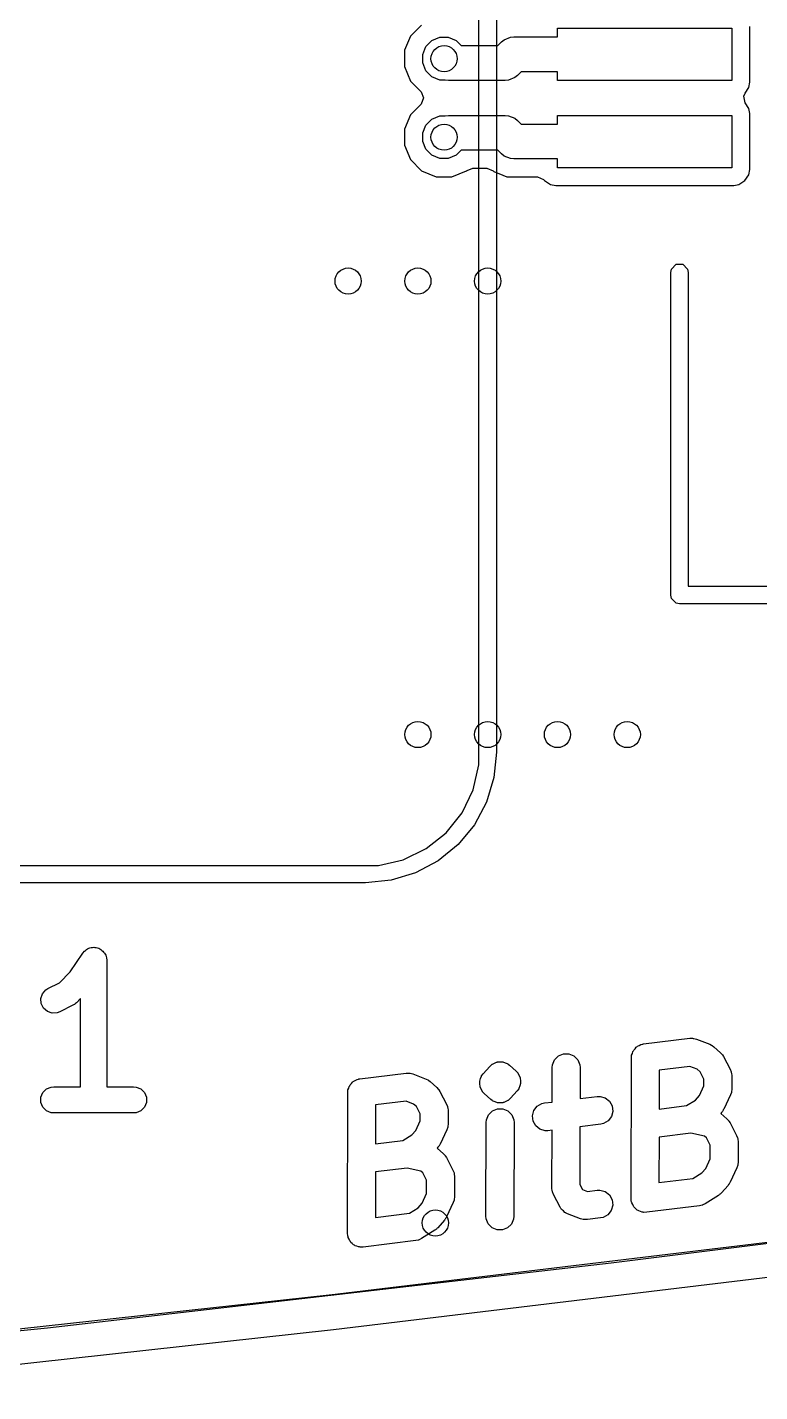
# Model space of a CAD drawing. Extents: x 94.3 to 177.3, y -118.1 to -62.3.
# Drawn here: x 168.16 to 172.36, y -115.97 to -108.14 of the extents above; entities that cross this region are included whole.
import ezdxf

# ---------------------------------------------------------------- set-up
doc = ezdxf.new("R2010")
doc.units = 0
doc.layers.add('BLACK', color=7, linetype='CONTINUOUS')

msp = doc.modelspace()

# ---------------------------------------------------------------- linework, layer by layer
at = {"layer": 'BLACK', "linetype": 'CONTINUOUS'}
for p, q in [((170.75, -112.3), (170.75, -100.5)), ((170.85, -100.5), (170.85, -112.3)), ((170.421128, -108.132138), (170.357138, -108.196128)), ((171.2, -108.2), (171.2, -108.15)), ((171.2, -108.15), (172.2, -108.15)), ((172.2, -108.15), (172.2, -108.45)), ((172.3025, -108.460095), (172.302499, -108.139906)), ((170.357134, -108.196134), (170.323685, -108.276887)), ((170.357138, -108.196128), (170.357134, -108.196134)), ((170.427402, -108.300614), (170.446066, -108.255554)), ((170.446066, -108.255554), (170.480554, -108.221066)), ((170.480554, -108.221066), (170.525614, -108.202402)), ((170.525614, -108.202402), (170.574386, -108.202402)), ((170.574386, -108.202402), (170.619446, -108.221066)), ((170.619446, -108.221066), (170.64838, -108.25)), ((170.64838, -108.25), (170.858578, -108.25)), ((170.858578, -108.25), (170.879289, -108.229289)), ((170.879289, -108.229289), (170.894442, -108.216853)), ((170.894442, -108.216853), (170.93049, -108.201921)), ((170.93049, -108.201921), (170.949999, -108.2)), ((170.949999, -108.2), (171.2, -108.2)), ((170.323685, -108.276887), (170.3225, -108.279747)), ((170.3225, -108.279747), (170.3225, -108.370253)), ((170.427402, -108.349386), (170.427402, -108.300614)), ((170.3225, -108.370253), (170.357135, -108.453868)), ((170.446066, -108.394446), (170.427402, -108.349386)), ((170.480554, -108.428934), (170.446066, -108.394446)), ((170.97071, -108.420711), (170.955556, -108.433147)), ((170.991421, -108.4), (170.97071, -108.420711)), ((171.2, -108.4), (170.991421, -108.4)), ((171.2, -108.45), (171.2, -108.4)), ((170.357135, -108.453868), (170.357138, -108.453871)), ((170.357138, -108.453871), (170.417912, -108.514645)), ((170.525614, -108.447598), (170.480554, -108.428934)), ((170.55433, -108.447598), (170.525614, -108.447598)), ((170.555491, -108.448079), (170.55433, -108.447598)), ((170.575, -108.45), (170.555491, -108.448079)), ((170.899999, -108.45), (170.575, -108.45)), ((170.919508, -108.448079), (170.899999, -108.45)), ((170.955556, -108.433147), (170.919508, -108.448079)), ((172.2, -108.45), (171.2, -108.45)), ((172.275014, -108.522226), (172.296553, -108.489993)), ((172.296553, -108.489993), (172.3025, -108.460095)), ((170.417912, -108.514645), (170.432557, -108.55)), ((170.432557, -108.55), (170.417912, -108.585355)), ((172.267552, -108.540245), (172.275014, -108.522226)), ((172.275018, -108.577778), (172.267552, -108.540245)), ((170.357134, -108.646134), (170.322863, -108.728871)), ((170.357138, -108.646128), (170.357134, -108.646134)), ((170.417912, -108.585355), (170.357138, -108.646128)), ((170.480554, -108.671066), (170.525614, -108.652402)), ((170.525614, -108.652402), (170.55433, -108.652402)), ((170.55433, -108.652402), (170.555491, -108.651921)), ((170.555491, -108.651921), (170.575, -108.65)), ((170.575, -108.65), (170.899999, -108.65)), ((170.899999, -108.65), (170.919508, -108.651921)), ((170.919508, -108.651921), (170.955556, -108.666853)), ((171.2, -108.7), (171.2, -108.65)), ((171.2, -108.65), (172.2, -108.65)), ((172.2, -108.65), (172.2, -108.95)), ((172.296552, -108.610004), (172.275018, -108.577778)), ((172.296552, -108.610006), (172.296552, -108.610004)), ((172.296553, -108.610007), (172.296552, -108.610006)), ((172.302499, -108.639906), (172.296553, -108.610007)), ((172.3025, -108.960095), (172.302499, -108.639906)), ((170.322863, -108.728871), (170.3225, -108.729747)), ((170.3225, -108.729747), (170.3225, -108.820253)), ((170.427402, -108.750614), (170.446066, -108.705554)), ((170.446066, -108.705554), (170.480554, -108.671066)), ((170.955556, -108.666853), (170.97071, -108.679289)), ((170.97071, -108.679289), (170.991421, -108.7)), ((170.991421, -108.7), (171.2, -108.7)), ((170.427402, -108.799386), (170.427402, -108.750614)), ((170.446066, -108.844446), (170.427402, -108.799386)), ((170.3225, -108.820253), (170.357135, -108.903868)), ((170.480554, -108.878934), (170.446066, -108.844446)), ((170.525614, -108.897598), (170.480554, -108.878934)), ((170.619446, -108.878934), (170.574386, -108.897598)), ((170.64838, -108.85), (170.619446, -108.878934)), ((170.858578, -108.85), (170.64838, -108.85)), ((170.879289, -108.870711), (170.858578, -108.85)), ((170.894442, -108.883147), (170.879289, -108.870711)), ((170.93049, -108.898079), (170.894442, -108.883147)), ((170.357135, -108.903868), (170.421132, -108.967865)), ((170.421132, -108.967865), (170.504747, -109.0025)), ((170.574386, -108.897598), (170.525614, -108.897598)), ((170.595253, -109.0025), (170.678868, -108.967865)), ((170.678868, -108.967865), (170.679588, -108.967145)), ((170.679588, -108.967145), (170.680524, -108.966757)), ((170.680524, -108.966757), (170.682961, -108.965129)), ((170.682961, -108.965129), (170.683284, -108.965613)), ((170.683284, -108.965613), (170.714943, -108.9525)), ((170.714943, -108.9525), (170.795409, -108.9525)), ((170.795409, -108.9525), (170.830764, -108.967145)), ((170.830764, -108.967145), (170.835288, -108.971669)), ((170.949999, -108.9), (170.93049, -108.898079)), ((171.2, -108.9), (170.949999, -108.9)), ((171.2, -108.95), (171.2, -108.9)), ((172.2, -108.95), (171.2, -108.95)), ((172.296553, -108.989993), (172.3025, -108.960095)), ((170.504747, -109.0025), (170.504749, -109.0025)), ((170.504749, -109.0025), (170.595251, -109.0025)), ((170.595251, -109.0025), (170.595253, -109.0025)), ((170.835288, -108.971669), (170.835295, -108.971674)), ((170.835295, -108.971674), (170.886457, -108.992865)), ((170.886457, -108.992865), (170.886458, -108.992865)), ((170.886458, -108.992865), (170.909719, -109.0025)), ((170.909719, -109.0025), (170.90972, -109.0025)), ((170.90972, -109.0025), (170.990279, -109.0025)), ((170.990279, -109.0025), (171.085079, -109.0025)), ((171.085079, -109.0025), (171.120434, -109.017145)), ((171.120434, -109.017145), (171.125404, -109.0232)), ((171.125404, -109.0232), (171.1261, -109.023896)), ((171.1261, -109.023896), (171.126101, -109.023896)), ((171.126101, -109.023896), (171.126102, -109.023898)), ((171.126102, -109.023898), (171.160007, -109.046553)), ((171.160007, -109.046553), (171.189905, -109.0525)), ((172.210094, -109.052499), (172.239993, -109.046553)), ((172.239993, -109.046553), (172.273898, -109.023898)), ((172.273898, -109.023898), (172.296553, -108.989993)), ((171.189905, -109.0525), (172.210094, -109.052499)), ((171.853806, -109.530866), (171.880866, -109.503806)), ((171.880866, -109.503806), (171.919134, -109.503806)), ((171.919134, -109.503806), (171.946194, -109.530866)), ((171.85, -109.55), (171.853806, -109.530866)), ((171.85, -111.4), (171.85, -109.55)), ((171.946194, -109.530866), (171.95, -109.55)), ((171.95, -109.55), (171.95, -111.35)), ((171.95, -111.35), (173.4, -111.35)), ((171.853806, -111.419134), (171.85, -111.4)), ((171.880866, -111.446194), (171.853806, -111.419134)), ((171.9, -111.45), (171.880866, -111.446194)), ((173.4, -111.45), (171.9, -111.45)), ((170.75, -112.373237), (170.75, -112.3)), ((170.85, -112.3), (170.835589, -112.446318)), ((170.717406, -112.51604), (170.75, -112.373237)), ((170.835589, -112.446318), (170.79291, -112.587013)), ((170.653853, -112.648009), (170.717406, -112.51604)), ((170.79291, -112.587013), (170.723602, -112.716678)), ((170.562528, -112.762528), (170.653853, -112.648009)), ((170.723602, -112.716678), (170.63033, -112.83033)), ((170.448009, -112.853853), (170.562528, -112.762528)), ((170.31604, -112.917406), (170.448009, -112.853853)), ((170.63033, -112.83033), (170.516678, -112.923602)), ((154.4, -112.95), (170.1, -112.95)), ((170.1, -112.95), (170.173237, -112.95)), ((170.173237, -112.95), (170.31604, -112.917406)), ((170.516678, -112.923602), (170.387013, -112.99291)), ((170.246318, -113.035589), (170.1, -113.05)), ((170.387013, -112.99291), (170.246318, -113.035589)), ((170.1, -113.05), (154.4, -113.05)), ((168.506662, -113.429122), (168.512768, -113.425034)), ((168.512768, -113.425034), (168.520048, -113.423577)), ((168.520048, -113.423577), (168.526909, -113.420736)), ((168.526909, -113.420736), (168.534258, -113.420736)), ((168.534258, -113.420736), (168.541463, -113.419295)), ((168.541463, -113.419295), (168.548747, -113.420736)), ((168.548747, -113.420736), (168.556173, -113.420736)), ((168.556173, -113.420736), (168.562961, -113.423547)), ((168.562961, -113.423547), (168.57017, -113.424974)), ((168.57017, -113.424974), (168.576348, -113.429093)), ((168.407064, -113.5608), (168.479137, -113.452692)), ((168.479137, -113.452692), (168.479171, -113.452649)), ((168.479171, -113.452649), (168.479181, -113.452627)), ((168.479181, -113.452627), (168.479232, -113.452575)), ((168.479232, -113.452575), (168.488453, -113.441317)), ((168.488453, -113.441317), (168.494622, -113.437185)), ((168.494622, -113.437185), (168.499873, -113.431935)), ((168.499873, -113.431935), (168.506662, -113.429122)), ((168.576348, -113.429093), (168.583209, -113.431935)), ((168.583209, -113.431935), (168.588404, -113.43713)), ((168.588404, -113.43713), (168.594519, -113.441207)), ((168.594519, -113.441207), (168.59865, -113.447376)), ((168.59865, -113.447376), (168.603901, -113.452627)), ((168.603901, -113.452627), (168.606713, -113.459416)), ((168.606713, -113.459416), (168.610802, -113.465522)), ((168.610802, -113.465522), (168.612258, -113.472802)), ((168.612258, -113.472802), (168.6151, -113.479663)), ((168.6151, -113.479663), (168.616525, -113.494141)), ((168.616525, -113.494141), (168.616541, -113.494217)), ((168.616541, -113.494217), (168.616535, -113.494242)), ((168.616535, -113.494242), (168.616541, -113.494295)), ((168.616541, -113.494295), (168.616541, -114.219295)), ((168.344732, -113.623131), (168.407064, -113.5608)), ((168.266985, -113.663616), (168.279428, -113.655784)), ((168.279428, -113.655784), (168.344732, -113.623131)), ((168.238558, -113.713485), (168.247812, -113.685724)), ((168.240632, -113.742675), (168.238558, -113.713485)), ((168.247812, -113.685724), (168.266985, -113.663616)), ((168.442193, -113.737804), (168.436443, -113.742522)), ((168.466541, -113.713455), (168.442193, -113.737804)), ((168.466541, -114.219295), (168.466541, -113.713455)), ((168.253719, -113.76885), (168.240632, -113.742675)), ((168.275827, -113.788023), (168.253719, -113.76885)), ((168.303588, -113.797277), (168.275827, -113.788023)), ((168.332778, -113.795203), (168.303588, -113.797277)), ((168.34651, -113.789948), (168.332778, -113.795203)), ((168.422701, -113.751853), (168.34651, -113.789948)), ((168.429, -113.747888), (168.422701, -113.751853)), ((168.430828, -113.747131), (168.429, -113.747888)), ((168.432884, -113.745442), (168.430828, -113.747131)), ((168.435144, -113.744021), (168.432884, -113.745442)), ((168.436443, -113.742522), (168.435144, -113.744021)), ((171.686115, -113.975555), (171.68807, -113.974751)), ((171.68807, -113.974751), (171.689691, -113.974754)), ((171.689691, -113.974754), (171.693756, -113.973844)), ((171.693756, -113.973844), (171.958436, -113.941345)), ((171.958436, -113.941345), (171.974114, -113.940969)), ((171.974114, -113.940969), (171.977903, -113.942019)), ((171.977903, -113.942019), (171.981834, -113.941922)), ((171.981834, -113.941922), (171.996949, -113.946099)), ((171.996949, -113.946099), (172.072489, -113.975206)), ((172.072489, -113.975206), (172.082912, -113.980448)), ((171.18335, -114.064369), (171.20547, -114.042345)), ((171.20547, -114.042345), (171.234335, -114.030463)), ((171.234335, -114.030463), (171.265549, -114.030531)), ((171.265549, -114.030531), (171.294362, -114.042539)), ((171.294362, -114.042539), (171.316386, -114.064659)), ((171.621747, -114.859297), (171.623506, -114.053073)), ((171.623506, -114.053073), (171.623923, -114.048927)), ((171.623726, -114.04732), (171.62429, -114.045285)), ((171.623923, -114.048927), (171.623726, -114.04732)), ((171.62429, -114.045285), (171.625077, -114.03747)), ((171.625077, -114.03747), (171.629201, -114.027572)), ((171.629201, -114.027572), (171.632067, -114.01724)), ((171.632067, -114.01724), (171.635155, -114.013287)), ((171.635155, -114.013287), (171.637085, -114.008657)), ((171.637085, -114.008657), (171.644686, -114.001088)), ((171.644686, -114.001088), (171.651285, -113.992643)), ((171.651285, -113.992643), (171.655648, -113.990174)), ((171.655648, -113.990174), (171.659205, -113.986633)), ((171.659205, -113.986633), (171.669125, -113.982549)), ((171.669125, -113.982549), (171.678453, -113.977272)), ((171.678453, -113.977272), (171.686115, -113.975555)), ((172.082912, -113.980448), (172.084404, -113.980971)), ((172.084404, -113.980971), (172.085398, -113.981698)), ((172.085398, -113.981698), (172.086499, -113.982252)), ((172.086499, -113.982252), (172.087644, -113.983341)), ((172.087644, -113.983341), (172.097061, -113.990231)), ((172.097061, -113.990231), (172.134789, -114.02398)), ((172.134789, -114.02398), (172.142539, -114.03242)), ((172.142539, -114.03242), (172.143794, -114.033471)), ((172.143794, -114.033471), (172.14451, -114.034566)), ((172.14451, -114.034566), (172.145396, -114.035531)), ((172.145396, -114.035531), (172.146104, -114.037004)), ((172.146104, -114.037004), (172.152377, -114.046596)), ((172.152377, -114.046596), (172.19002, -114.118736)), ((170.773723, -114.14555), (170.811618, -114.102516)), ((170.811618, -114.102516), (170.823086, -114.091819)), ((170.823086, -114.091819), (170.823372, -114.091678)), ((170.823372, -114.091678), (170.823584, -114.091442)), ((170.823584, -114.091442), (170.825695, -114.090426)), ((170.825695, -114.090426), (170.827357, -114.088772)), ((170.827357, -114.088772), (170.839404, -114.083812)), ((170.839404, -114.083812), (170.85111, -114.078069)), ((170.85111, -114.078069), (170.851427, -114.078048)), ((170.851427, -114.078048), (170.851714, -114.077911)), ((170.851714, -114.077911), (170.854056, -114.07778)), ((170.854056, -114.07778), (170.856222, -114.076889)), ((170.856222, -114.076889), (170.869247, -114.076917)), ((170.869247, -114.076917), (170.882262, -114.076091)), ((170.882262, -114.076091), (170.882562, -114.076193)), ((170.882562, -114.076193), (170.88288, -114.076176)), ((170.88288, -114.076176), (170.885093, -114.076951)), ((170.885093, -114.076951), (170.887436, -114.076957)), ((170.887436, -114.076957), (170.899462, -114.081969)), ((170.899462, -114.081969), (170.911799, -114.086185)), ((170.911799, -114.086185), (170.912038, -114.086396)), ((170.912038, -114.086396), (170.912338, -114.086501)), ((170.912338, -114.086501), (170.914987, -114.088439)), ((170.914987, -114.088439), (170.916249, -114.088965)), ((170.916249, -114.088965), (170.917705, -114.090428)), ((170.917705, -114.090428), (170.924995, -114.095761)), ((170.924995, -114.095761), (170.962723, -114.12951)), ((170.962723, -114.12951), (170.972533, -114.140193)), ((171.169338, -114.306903), (171.169771, -114.108785)), ((171.169771, -114.108785), (171.171342, -114.093181)), ((171.171342, -114.093181), (171.18335, -114.064369)), ((171.316386, -114.064659), (171.328268, -114.093524)), ((171.328268, -114.093524), (171.329771, -114.109134)), ((171.329771, -114.109134), (171.329382, -114.287253)), ((171.783351, -114.124045), (171.782866, -114.346716)), ((171.958084, -114.10259), (171.783351, -114.124045)), ((172.001298, -114.119242), (171.958084, -114.10259)), ((172.017262, -114.133522), (172.001298, -114.119242)), ((172.19002, -114.118736), (172.195877, -114.133284)), ((170.00927, -114.212919), (170.0112, -114.20829)), ((170.0112, -114.20829), (170.018798, -114.200724)), ((170.018798, -114.200724), (170.0254, -114.192275)), ((170.0254, -114.192275), (170.029765, -114.189805)), ((170.029765, -114.189805), (170.03332, -114.186266)), ((170.03332, -114.186266), (170.043237, -114.182183)), ((170.043237, -114.182183), (170.052568, -114.176905)), ((170.052568, -114.176905), (170.060229, -114.175188)), ((170.060229, -114.175188), (170.062185, -114.174384)), ((170.062185, -114.174384), (170.063807, -114.174387)), ((170.063807, -114.174387), (170.067872, -114.173477)), ((170.067872, -114.173477), (170.332551, -114.140979)), ((170.332551, -114.140979), (170.348229, -114.140603)), ((170.348229, -114.140603), (170.352018, -114.141653)), ((170.352018, -114.141653), (170.355948, -114.141556)), ((170.355948, -114.141556), (170.371064, -114.145733)), ((170.371064, -114.145733), (170.446602, -114.174839)), ((170.446602, -114.174839), (170.457028, -114.180081)), ((170.457028, -114.180081), (170.458519, -114.180604)), ((170.458519, -114.180604), (170.459511, -114.18133)), ((170.459511, -114.18133), (170.460613, -114.181884)), ((170.460613, -114.181884), (170.461759, -114.182975)), ((170.461759, -114.182975), (170.471176, -114.189864)), ((170.471176, -114.189864), (170.508904, -114.223613)), ((170.754468, -114.187817), (170.75457, -114.187516)), ((170.755437, -114.203078), (170.754468, -114.187817)), ((170.754553, -114.187198), (170.75963, -114.172711)), ((170.75457, -114.187516), (170.754553, -114.187198)), ((170.756288, -114.218364), (170.755437, -114.203078)), ((170.75963, -114.172711), (170.764563, -114.158279)), ((170.764563, -114.158279), (170.764808, -114.157937)), ((170.764808, -114.157937), (170.764878, -114.15774)), ((170.764878, -114.15774), (170.76525, -114.157323)), ((170.76525, -114.157323), (170.773723, -114.14555)), ((170.972533, -114.140193), (170.972953, -114.140563)), ((170.972953, -114.140563), (170.973045, -114.14075)), ((170.973045, -114.14075), (170.97333, -114.141061)), ((170.97333, -114.141061), (170.97994, -114.154804)), ((170.97994, -114.154804), (170.986703, -114.168586)), ((170.988595, -114.200357), (170.983558, -114.214726)), ((170.986703, -114.168586), (170.986723, -114.168904)), ((170.986723, -114.168904), (170.986861, -114.169191)), ((170.986861, -114.169191), (170.987707, -114.18441)), ((170.987707, -114.18441), (170.988681, -114.199738)), ((170.988681, -114.199738), (170.988577, -114.200041)), ((170.988577, -114.200041), (170.988595, -114.200357)), ((172.039052, -114.17528), (172.017262, -114.133522)), ((172.038966, -114.214707), (172.039052, -114.17528)), ((172.195877, -114.133284), (172.196199, -114.136925)), ((172.196199, -114.136925), (172.197592, -114.140309)), ((172.197592, -114.140309), (172.199095, -114.155919)), ((172.199095, -114.155919), (172.198928, -114.232703)), ((168.23941, -114.279663), (168.250609, -114.252627)), ((168.23941, -114.308927), (168.23941, -114.279663)), ((168.250609, -114.252627), (168.271301, -114.231935)), ((168.271301, -114.231935), (168.298337, -114.220736)), ((168.298337, -114.220736), (168.312969, -114.219295)), ((168.312969, -114.219295), (168.466541, -114.219295)), ((168.616541, -114.219295), (168.770112, -114.219295)), ((168.770112, -114.219295), (168.784744, -114.220736)), ((168.784744, -114.220736), (168.81178, -114.231935)), ((168.81178, -114.231935), (168.832472, -114.252627)), ((168.832472, -114.252627), (168.843671, -114.279663)), ((168.843671, -114.279663), (168.843671, -114.308927)), ((169.995862, -115.05893), (169.997621, -114.252706)), ((169.997621, -114.252706), (169.998038, -114.24856)), ((169.997841, -114.246952), (169.998405, -114.244917)), ((169.998038, -114.24856), (169.997841, -114.246952)), ((169.998405, -114.244917), (169.999192, -114.237103)), ((169.999192, -114.237103), (170.003316, -114.227206)), ((170.003316, -114.227206), (170.006182, -114.216873)), ((170.006182, -114.216873), (170.00927, -114.212919)), ((170.508904, -114.223613), (170.516651, -114.232049)), ((170.516651, -114.232049), (170.517909, -114.233103)), ((170.517909, -114.233103), (170.518627, -114.234202)), ((170.518627, -114.234202), (170.519511, -114.235164)), ((170.519511, -114.235164), (170.520218, -114.236635)), ((170.520218, -114.236635), (170.526492, -114.246229)), ((170.526492, -114.246229), (170.564136, -114.31837)), ((170.756425, -114.21865), (170.756288, -114.218364)), ((170.756446, -114.218968), (170.756425, -114.21865)), ((170.763185, -114.232703), (170.756446, -114.218968)), ((170.769819, -114.246494), (170.763185, -114.232703)), ((170.770103, -114.246804), (170.769819, -114.246494)), ((170.770196, -114.246992), (170.770103, -114.246804)), ((170.770615, -114.247361), (170.770196, -114.246992)), ((170.780426, -114.258045), (170.770615, -114.247361)), ((170.818154, -114.291794), (170.780426, -114.258045)), ((170.931531, -114.285039), (170.920063, -114.295736)), ((170.969426, -114.242005), (170.931531, -114.285039)), ((170.977903, -114.230226), (170.969426, -114.242005)), ((170.978271, -114.229815), (170.977903, -114.230226)), ((170.978339, -114.22962), (170.978271, -114.229815)), ((170.978587, -114.229276), (170.978339, -114.22962)), ((170.983558, -114.214726), (170.978587, -114.229276)), ((171.329382, -114.287253), (171.428492, -114.275084)), ((171.428492, -114.275084), (171.44417, -114.274708)), ((171.44417, -114.274708), (171.47425, -114.283049)), ((171.47425, -114.283049), (171.498847, -114.302267)), ((171.990648, -114.295449), (172.013309, -114.269714)), ((172.013309, -114.269714), (172.038966, -114.214707)), ((172.191429, -114.266345), (172.15345, -114.347771)), ((172.196634, -114.251552), (172.191429, -114.266345)), ((172.196707, -114.249864), (172.196634, -114.251552)), ((172.197357, -114.248307), (172.196707, -114.249864)), ((172.198928, -114.232703), (172.197357, -114.248307)), ((168.250609, -114.335963), (168.23941, -114.308927)), ((168.271301, -114.356655), (168.250609, -114.335963)), ((168.298337, -114.367854), (168.271301, -114.356655)), ((168.81178, -114.356655), (168.784744, -114.367854)), ((168.832472, -114.335963), (168.81178, -114.356655)), ((168.843671, -114.308927), (168.832472, -114.335963)), ((170.157466, -114.323678), (170.156981, -114.546349)), ((170.332199, -114.302224), (170.157466, -114.323678)), ((170.375414, -114.318875), (170.332199, -114.302224)), ((170.391377, -114.333155), (170.375414, -114.318875)), ((170.413167, -114.374914), (170.391377, -114.333155)), ((170.564136, -114.31837), (170.569993, -114.332917)), ((170.569993, -114.332917), (170.570315, -114.336561)), ((170.570315, -114.336561), (170.571708, -114.339944)), ((170.571708, -114.339944), (170.573211, -114.355554)), ((170.573211, -114.355554), (170.573043, -114.432337)), ((170.804651, -114.379536), (170.826771, -114.357512)), ((170.825443, -114.297126), (170.818154, -114.291794)), ((170.8269, -114.29859), (170.825443, -114.297126)), ((170.826771, -114.357512), (170.855636, -114.34563)), ((170.828161, -114.299115), (170.8269, -114.29859)), ((170.830811, -114.301054), (170.828161, -114.299115)), ((170.831112, -114.301159), (170.830811, -114.301054)), ((170.83135, -114.301369), (170.831112, -114.301159)), ((170.843676, -114.305581), (170.83135, -114.301369)), ((170.855713, -114.310598), (170.843676, -114.305581)), ((170.855636, -114.34563), (170.88685, -114.345699)), ((170.858055, -114.310603), (170.855713, -114.310598)), ((170.860269, -114.311379), (170.858055, -114.310603)), ((170.860587, -114.311361), (170.860269, -114.311379)), ((170.860888, -114.311464), (170.860587, -114.311361)), ((170.873902, -114.310637), (170.860888, -114.311464)), ((170.886927, -114.310666), (170.873902, -114.310637)), ((170.88685, -114.345699), (170.915663, -114.357706)), ((170.889093, -114.309774), (170.886927, -114.310666)), ((170.891435, -114.309644), (170.889093, -114.309774)), ((170.891721, -114.309506), (170.891435, -114.309644)), ((170.892039, -114.309486), (170.891721, -114.309506)), ((170.903737, -114.303746), (170.892039, -114.309486)), ((170.915792, -114.298784), (170.903737, -114.303746)), ((170.915663, -114.357706), (170.937687, -114.379827)), ((170.917455, -114.297127), (170.915792, -114.298784)), ((170.919565, -114.296113), (170.917455, -114.297127)), ((170.919776, -114.295876), (170.919565, -114.296113)), ((170.920063, -114.295736), (170.919776, -114.295876)), ((171.055971, -114.385701), (171.064312, -114.355621)), ((171.064312, -114.355621), (171.08353, -114.331023)), ((171.08353, -114.331023), (171.110698, -114.315653)), ((171.110698, -114.315653), (171.126001, -114.312225)), ((171.126001, -114.312225), (171.169338, -114.306903)), ((171.498847, -114.302267), (171.514218, -114.329435)), ((171.518022, -114.360416), (171.50968, -114.390496)), ((171.514218, -114.329435), (171.518022, -114.360416)), ((171.782866, -114.346716), (171.939849, -114.327441)), ((171.939849, -114.327441), (171.990648, -114.295449)), ((172.144079, -114.362529), (172.140989, -114.366824)), ((172.14546, -114.361265), (172.144079, -114.362529)), ((172.147642, -114.357579), (172.14546, -114.361265)), ((172.15015, -114.354095), (172.147642, -114.357579)), ((172.150756, -114.352319), (172.15015, -114.354095)), ((172.15345, -114.347771), (172.150756, -114.352319)), ((168.312969, -114.369295), (168.298337, -114.367854)), ((168.770112, -114.369295), (168.312969, -114.369295)), ((168.784744, -114.367854), (168.770112, -114.369295)), ((170.387425, -114.469347), (170.413081, -114.41434)), ((170.413081, -114.41434), (170.413167, -114.374914)), ((170.573043, -114.432337), (170.571472, -114.447941)), ((170.789899, -114.961435), (170.791072, -114.423953)), ((170.791072, -114.423953), (170.792643, -114.408349)), ((170.792643, -114.408349), (170.804651, -114.379536)), ((170.937687, -114.379827), (170.949569, -114.408692)), ((170.949569, -114.408692), (170.951072, -114.424302)), ((170.951072, -114.424302), (170.949899, -114.961785)), ((171.059775, -114.416682), (171.055971, -114.385701)), ((171.075145, -114.44385), (171.059775, -114.416682)), ((171.099743, -114.463068), (171.075145, -114.44385)), ((171.447991, -114.433892), (171.32903, -114.448498)), ((171.463294, -114.430464), (171.447991, -114.433892)), ((171.490463, -114.415094), (171.463294, -114.430464)), ((171.50968, -114.390496), (171.490463, -114.415094)), ((172.140989, -114.366824), (172.136605, -114.371802)), ((172.136605, -114.371802), (172.171762, -114.403253)), ((172.171762, -114.403253), (172.179512, -114.411692)), ((172.179512, -114.411692), (172.180767, -114.412743)), ((172.180767, -114.412743), (172.181483, -114.413838)), ((172.181483, -114.413838), (172.18237, -114.414804)), ((172.18237, -114.414804), (172.18308, -114.41628)), ((172.18308, -114.41628), (172.18935, -114.425869)), ((172.18935, -114.425869), (172.226994, -114.49801)), ((170.313964, -114.527074), (170.364762, -114.495083)), ((170.364762, -114.495083), (170.387425, -114.469347)), ((170.565545, -114.465978), (170.527565, -114.547404)), ((170.570749, -114.451184), (170.565545, -114.465978)), ((170.570822, -114.449498), (170.570749, -114.451184)), ((170.571472, -114.447941), (170.570822, -114.449498)), ((171.129823, -114.471409), (171.099743, -114.463068)), ((171.145501, -114.471033), (171.129823, -114.471409)), ((171.168986, -114.468149), (171.145501, -114.471033)), ((171.168263, -114.799834), (171.168986, -114.468149)), ((171.32903, -114.448498), (171.328306, -114.780474)), ((171.782514, -114.507961), (171.781944, -114.769023)), ((171.963682, -114.485717), (171.782514, -114.507961)), ((172.043134, -114.502864), (171.963682, -114.485717)), ((172.054235, -114.512795), (172.043134, -114.502864)), ((172.076026, -114.554554), (172.054235, -114.512795)), ((172.226994, -114.49801), (172.232851, -114.512557)), ((172.232851, -114.512557), (172.233173, -114.5162)), ((172.233173, -114.5162), (172.234566, -114.519583)), ((172.234566, -114.519583), (172.236069, -114.535194)), ((170.156981, -114.546349), (170.313964, -114.527074)), ((170.515104, -114.566458), (170.51072, -114.571436)), ((170.51072, -114.571436), (170.545877, -114.602887)), ((170.518194, -114.562163), (170.515104, -114.566458)), ((170.519575, -114.560899), (170.518194, -114.562163)), ((170.521756, -114.557214), (170.519575, -114.560899)), ((170.524265, -114.553729), (170.521756, -114.557214)), ((170.524872, -114.551952), (170.524265, -114.553729)), ((170.527565, -114.547404), (170.524872, -114.551952)), ((172.075856, -114.632372), (172.076026, -114.554554)), ((172.236069, -114.535194), (172.235818, -114.650368)), ((170.545877, -114.602887), (170.553627, -114.611326)), ((170.553627, -114.611326), (170.554882, -114.612377)), ((170.554882, -114.612377), (170.555598, -114.613472)), ((170.555598, -114.613472), (170.556485, -114.614438)), ((170.556485, -114.614438), (170.557195, -114.615915)), ((170.557195, -114.615915), (170.563464, -114.625502)), ((170.563464, -114.625502), (170.601108, -114.697642)), ((172.050199, -114.687379), (172.075856, -114.632372)), ((172.233524, -114.669217), (172.228319, -114.68401)), ((172.233597, -114.667529), (172.233524, -114.669217)), ((172.234247, -114.665972), (172.233597, -114.667529)), ((172.235818, -114.650368), (172.234247, -114.665972)), ((170.156629, -114.707595), (170.156059, -114.968656)), ((170.337799, -114.68535), (170.156629, -114.707595)), ((170.417247, -114.702497), (170.337799, -114.68535)), ((170.428351, -114.712429), (170.417247, -114.702497)), ((170.450141, -114.754188), (170.428351, -114.712429)), ((170.449971, -114.832005), (170.450141, -114.754188)), ((170.601108, -114.697642), (170.606966, -114.71219)), ((170.606966, -114.71219), (170.607288, -114.715833)), ((170.607288, -114.715833), (170.608681, -114.719216)), ((170.608681, -114.719216), (170.610184, -114.734827)), ((170.610184, -114.734827), (170.609933, -114.850001)), ((171.781944, -114.769023), (171.976738, -114.745106)), ((171.976738, -114.745106), (172.027538, -114.713114)), ((172.027538, -114.713114), (172.050199, -114.687379)), ((172.228319, -114.68401), (172.19034, -114.765436)), ((170.424315, -114.887012), (170.449971, -114.832005)), ((171.169766, -114.815445), (171.168263, -114.799834)), ((171.171158, -114.818827), (171.169766, -114.815445)), ((171.171481, -114.822471), (171.171158, -114.818827)), ((171.177339, -114.837019), (171.171481, -114.822471)), ((171.328306, -114.780474), (171.342857, -114.808359)), ((171.342857, -114.808359), (171.371546, -114.819414)), ((171.371546, -114.819414), (171.427318, -114.812566)), ((171.427318, -114.812566), (171.442996, -114.81219)), ((171.442996, -114.81219), (171.473075, -114.820531)), ((171.473075, -114.820531), (171.497673, -114.839748)), ((171.508154, -115.228746), (174.7352, -114.821907)), ((172.131617, -114.835328), (172.128517, -114.838221)), ((172.134963, -114.832731), (172.131617, -114.835328)), ((172.136055, -114.831188), (172.134963, -114.832731)), ((172.139984, -114.827523), (172.136055, -114.831188)), ((172.177879, -114.784489), (172.139984, -114.827523)), ((172.180969, -114.780194), (172.177879, -114.784489)), ((172.18235, -114.77893), (172.180969, -114.780194)), ((172.184532, -114.775244), (172.18235, -114.77893)), ((172.18704, -114.77176), (172.184532, -114.775244)), ((172.187646, -114.769984), (172.18704, -114.77176)), ((172.19034, -114.765436), (172.187646, -114.769984)), ((170.350854, -114.944739), (170.401652, -114.912748)), ((170.401652, -114.912748), (170.424315, -114.887012)), ((170.602435, -114.883643), (170.564455, -114.965069)), ((170.607639, -114.868849), (170.602435, -114.883643)), ((170.607712, -114.867162), (170.607639, -114.868849)), ((170.608362, -114.865605), (170.607712, -114.867162)), ((170.609933, -114.850001), (170.608362, -114.865605)), ((171.214982, -114.909159), (171.177339, -114.837019)), ((171.219665, -114.91632), (171.214982, -114.909159)), ((171.497673, -114.839748), (171.513044, -114.866916)), ((171.516848, -114.897898), (171.508507, -114.927977)), ((171.513044, -114.866916), (171.516848, -114.897898)), ((171.62325, -114.874908), (171.621747, -114.859297)), ((171.625159, -114.879547), (171.62325, -114.874908)), ((171.625771, -114.884525), (171.625159, -114.879547)), ((171.631049, -114.893855), (171.625771, -114.884525)), ((171.635132, -114.903773), (171.631049, -114.893855)), ((171.638671, -114.907327), (171.635132, -114.903773)), ((171.641141, -114.911693), (171.638671, -114.907327)), ((171.64959, -114.918294), (171.641141, -114.911693)), ((172.013987, -114.901735), (171.711497, -114.938876)), ((172.02929, -114.898307), (172.013987, -114.901735)), ((172.030955, -114.897364), (172.02929, -114.898307)), ((172.032843, -114.897042), (172.030955, -114.897364)), ((172.046868, -114.890026), (172.032843, -114.897042)), ((172.122575, -114.842349), (172.046868, -114.890026)), ((172.126818, -114.839054), (172.122575, -114.842349)), ((172.128517, -114.838221), (172.126818, -114.839054)), ((170.156059, -114.968656), (170.350854, -114.944739)), ((170.551994, -114.984123), (170.514099, -115.027157)), ((170.555084, -114.979828), (170.551994, -114.984123)), ((170.556465, -114.978564), (170.555084, -114.979828)), ((170.558646, -114.974879), (170.556465, -114.978564)), ((170.561155, -114.971394), (170.558646, -114.974879)), ((170.561762, -114.969617), (170.561155, -114.971394)), ((170.564455, -114.965069), (170.561762, -114.969617)), ((170.791402, -114.977046), (170.789899, -114.961435)), ((170.803284, -115.005911), (170.791402, -114.977046)), ((170.948328, -114.977388), (170.93632, -115.006201)), ((170.949899, -114.961785), (170.948328, -114.977388)), ((171.220516, -114.918238), (171.219665, -114.91632)), ((171.221582, -114.919252), (171.220516, -114.918238)), ((171.223565, -114.922284), (171.221582, -114.919252)), ((171.233621, -114.930705), (171.223565, -114.922284)), ((171.243132, -114.939753), (171.233621, -114.930705)), ((171.24637, -114.941381), (171.243132, -114.939753)), ((171.247497, -114.942325), (171.24637, -114.941381)), ((171.249494, -114.942952), (171.247497, -114.942325)), ((171.257143, -114.946799), (171.249494, -114.942952)), ((171.332682, -114.975906), (171.257143, -114.946799)), ((171.347798, -114.980083), (171.332682, -114.975906)), ((171.351728, -114.979985), (171.347798, -114.980083)), ((171.355518, -114.981036), (171.351728, -114.979985)), ((171.371196, -114.98066), (171.355518, -114.981036)), ((171.446818, -114.971374), (171.371196, -114.98066)), ((171.462122, -114.967946), (171.446818, -114.971374)), ((171.48929, -114.952575), (171.462122, -114.967946)), ((171.508507, -114.927977), (171.48929, -114.952575)), ((171.657156, -114.925893), (171.64959, -114.918294)), ((171.661785, -114.927822), (171.657156, -114.925893)), ((171.665739, -114.930911), (171.661785, -114.927822)), ((171.676071, -114.933776), (171.665739, -114.930911)), ((171.685969, -114.937901), (171.676071, -114.933776)), ((171.690986, -114.937911), (171.685969, -114.937901)), ((171.695819, -114.939252), (171.690986, -114.937911)), ((171.711497, -114.938876), (171.695819, -114.939252)), ((173.121337, -115.024868), (169.892703, -115.414051)), ((169.997365, -115.074541), (169.995862, -115.05893)), ((170.496691, -115.041981), (170.420985, -115.089658)), ((170.500934, -115.038686), (170.496691, -115.041981)), ((170.502631, -115.037854), (170.500934, -115.038686)), ((170.50573, -115.034963), (170.502631, -115.037854)), ((170.509078, -115.032364), (170.50573, -115.034963)), ((170.510169, -115.030822), (170.509078, -115.032364)), ((170.514099, -115.027157), (170.510169, -115.030822)), ((170.825308, -115.028031), (170.803284, -115.005911)), ((170.854121, -115.040039), (170.825308, -115.028031)), ((170.885335, -115.040107), (170.854121, -115.040039)), ((170.9142, -115.028225), (170.885335, -115.040107)), ((170.93632, -115.006201), (170.9142, -115.028225)), ((169.999274, -115.07918), (169.997365, -115.074541)), ((169.999886, -115.084158), (169.999274, -115.07918)), ((170.005164, -115.093488), (169.999886, -115.084158)), ((170.009247, -115.103406), (170.005164, -115.093488)), ((170.012786, -115.10696), (170.009247, -115.103406)), ((170.015256, -115.111326), (170.012786, -115.10696)), ((170.023705, -115.117927), (170.015256, -115.111326)), ((170.031271, -115.125526), (170.023705, -115.117927)), ((170.0359, -115.127455), (170.031271, -115.125526)), ((170.039854, -115.130544), (170.0359, -115.127455)), ((170.050186, -115.133409), (170.039854, -115.130544)), ((170.060084, -115.137534), (170.050186, -115.133409)), ((170.065101, -115.137544), (170.060084, -115.137534)), ((170.069934, -115.138885), (170.065101, -115.137544)), ((170.085611, -115.138509), (170.069934, -115.138885)), ((170.388103, -115.101368), (170.085611, -115.138509)), ((170.403406, -115.09794), (170.388103, -115.101368)), ((170.405071, -115.096997), (170.403406, -115.09794)), ((170.406959, -115.096675), (170.405071, -115.096997)), ((170.420985, -115.089658), (170.406959, -115.096675)), ((173.146694, -115.22376), (169.915365, -115.613269)), ((168.276868, -115.600403), (171.508154, -115.228746)), ((169.892162, -115.414113), (166.659482, -115.7681)), ((169.892703, -115.414051), (169.892162, -115.414113)), ((165.041724, -115.936836), (168.276868, -115.600403)), ((169.915365, -115.613269), (166.679984, -115.967552))]:
    msp.add_line(p, q, dxfattribs=at)
at = {"layer": 'BLACK'}
for centre in [(170.55, -108.325), (170.55, -108.775), (170, -109.6), (170.4, -109.6), (170.8, -109.6), (170.4, -112.2), (170.8, -112.2), (171.2, -112.2), (171.6, -112.2), (170.5, -115)]:
    msp.add_circle(centre, 0.075, dxfattribs=at)

doc.saveas('drawing.dxf')
